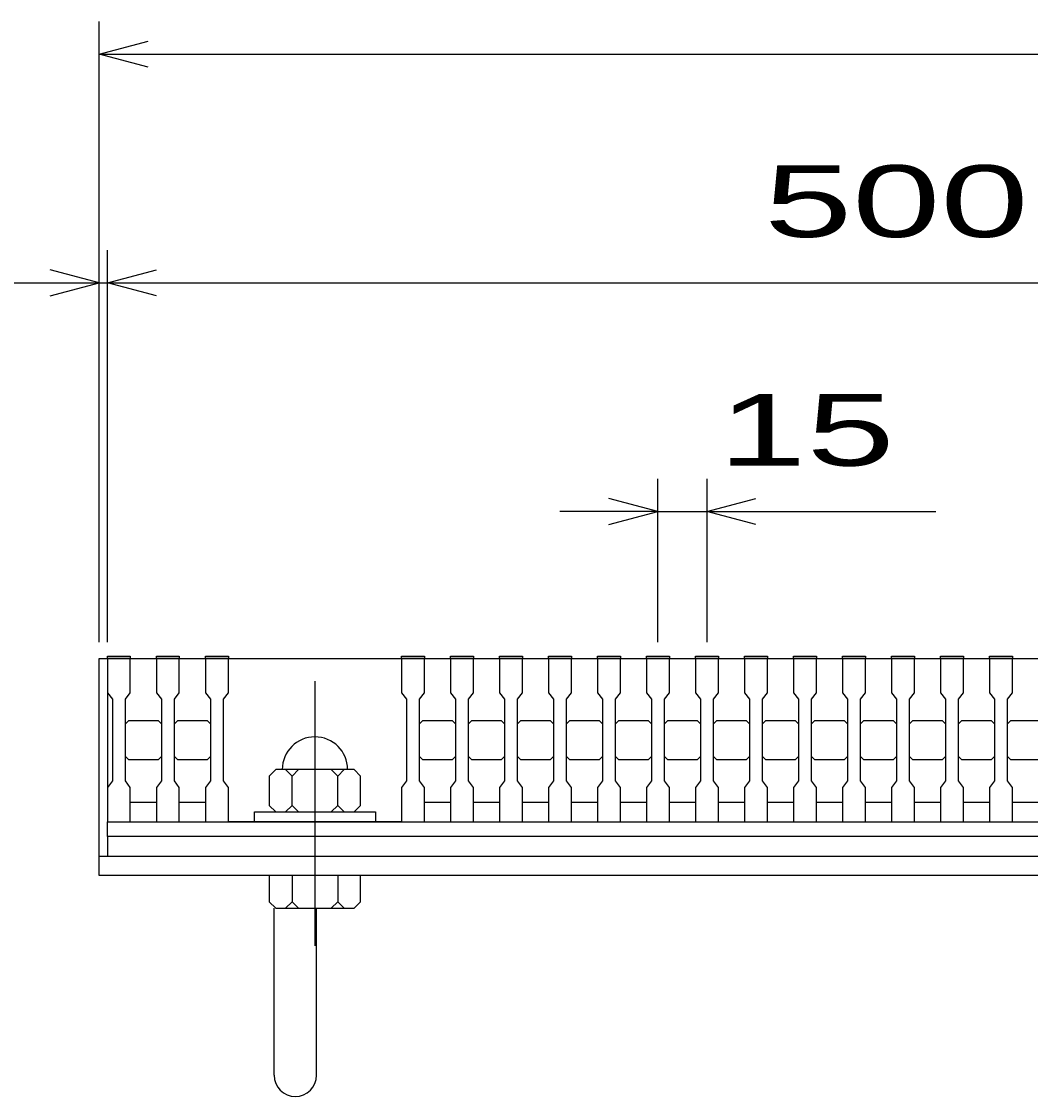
# Model space of a CAD drawing. Units: millimetres, scale not verified. Extents: x -1820 to 1731, y -1282 to 1054.
# Drawn here: x -1378.8 to -1070, y -701.1 to -372 of the extents above; entities that cross this region are included whole.
import ezdxf
from ezdxf.enums import TextEntityAlignment as Align

# ---------------------------------------------------------------- set-up
doc = ezdxf.new("R2010")
doc.units = ezdxf.units.MM
doc.header["$LTSCALE"] = 10
doc.linetypes.add('CHAIN', pattern=[18.5, 12, -1.5, 3.5, -1.5])
for name, color, linetype, lineweight in [('16', 3, 'Continuous', 25), ('19', 6, 'Continuous', 25), ('22', 2, 'Continuous', 25)]:
    doc.layers.add(name, color=color, linetype=linetype, lineweight=lineweight)
doc.styles.add('ベクトル', font='')
doc.styles.get('ベクトル').set_extended_font_data('ベクトル')

msp = doc.modelspace()

# ---------------------------------------------------------------- linework, layer by layer
at = {"layer": '16'}
for p, q in [((-1352.5, -567), (-1352.5, -566.3)), ((-1352.5, -566.3), (-1345.5, -566.3)), ((-1352.5, -567), (-1352.5, -577.5)), ((-1345.5, -567), (-1352.5, -567)), ((-1352.5, -567), (-1352.5, -611)), ((-1352.5, -567), (-852.5, -567)), ((-1345.5, -566.3), (-1345.5, -567)), ((-1345.5, -577.5), (-1345.5, -567)), ((-1337.5, -567), (-1337.5, -566.3)), ((-1337.5, -566.3), (-1330.5, -566.3)), ((-1337.5, -567), (-1337.5, -577.5)), ((-1330.5, -567), (-1337.5, -567)), ((-1330.5, -566.3), (-1330.5, -567)), ((-1330.5, -577.5), (-1330.5, -567)), ((-1322.5, -567), (-1322.5, -566.3)), ((-1322.5, -566.3), (-1315.5, -566.3)), ((-1322.5, -567), (-1322.5, -577.5)), ((-1315.5, -567), (-1322.5, -567)), ((-1315.5, -566.3), (-1315.5, -567)), ((-1315.5, -577.5), (-1315.5, -567)), ((-1315.5, -567), (-1262.5, -567)), ((-1262.5, -567), (-1262.5, -566.3)), ((-1262.5, -566.3), (-1255.5, -566.3)), ((-1262.5, -567), (-1262.5, -577.5)), ((-1255.5, -567), (-1262.5, -567)), ((-1255.5, -566.3), (-1255.5, -567)), ((-1255.5, -577.5), (-1255.5, -567)), ((-1247.5, -567), (-1247.5, -566.3)), ((-1247.5, -566.3), (-1240.5, -566.3)), ((-1247.5, -567), (-1247.5, -577.5)), ((-1240.5, -567), (-1247.5, -567)), ((-1240.5, -566.3), (-1240.5, -567)), ((-1240.5, -577.5), (-1240.5, -567)), ((-1232.5, -567), (-1232.5, -566.3)), ((-1232.5, -566.3), (-1225.5, -566.3)), ((-1232.5, -567), (-1232.5, -577.5)), ((-1225.5, -567), (-1232.5, -567)), ((-1225.5, -566.3), (-1225.5, -567)), ((-1225.5, -577.5), (-1225.5, -567)), ((-1217.5, -567), (-1217.5, -566.3)), ((-1217.5, -566.3), (-1210.5, -566.3)), ((-1217.5, -567), (-1217.5, -577.5)), ((-1210.5, -567), (-1217.5, -567)), ((-1210.5, -566.3), (-1210.5, -567)), ((-1210.5, -577.5), (-1210.5, -567)), ((-1202.5, -567), (-1202.5, -566.3)), ((-1202.5, -566.3), (-1195.5, -566.3)), ((-1202.5, -567), (-1202.5, -577.5)), ((-1195.5, -567), (-1202.5, -567)), ((-1195.5, -566.3), (-1195.5, -567)), ((-1195.5, -577.5), (-1195.5, -567)), ((-1187.5, -567), (-1187.5, -566.3)), ((-1187.5, -566.3), (-1180.5, -566.3)), ((-1187.5, -567), (-1187.5, -577.5)), ((-1180.5, -567), (-1187.5, -567)), ((-1180.5, -566.3), (-1180.5, -567)), ((-1180.5, -577.5), (-1180.5, -567)), ((-1172.5, -567), (-1172.5, -566.3)), ((-1172.5, -566.3), (-1165.5, -566.3)), ((-1172.5, -567), (-1172.5, -577.5)), ((-1165.5, -567), (-1172.5, -567)), ((-1165.5, -566.3), (-1165.5, -567)), ((-1165.5, -577.5), (-1165.5, -567)), ((-1157.5, -567), (-1157.5, -566.3)), ((-1157.5, -566.3), (-1150.5, -566.3)), ((-1157.5, -567), (-1157.5, -577.5)), ((-1150.5, -567), (-1157.5, -567)), ((-1150.5, -566.3), (-1150.5, -567)), ((-1150.5, -577.5), (-1150.5, -567)), ((-1142.5, -567), (-1142.5, -566.3)), ((-1142.5, -566.3), (-1135.5, -566.3)), ((-1142.5, -567), (-1142.5, -577.5)), ((-1135.5, -567), (-1142.5, -567)), ((-1135.5, -566.3), (-1135.5, -567)), ((-1135.5, -577.5), (-1135.5, -567)), ((-1127.5, -567), (-1127.5, -566.3)), ((-1127.5, -566.3), (-1120.5, -566.3)), ((-1127.5, -567), (-1127.5, -577.5)), ((-1120.5, -567), (-1127.5, -567)), ((-1120.5, -566.3), (-1120.5, -567)), ((-1120.5, -577.5), (-1120.5, -567)), ((-1112.5, -567), (-1112.5, -566.3)), ((-1112.5, -566.3), (-1105.5, -566.3)), ((-1112.5, -567), (-1112.5, -577.5)), ((-1105.5, -567), (-1112.5, -567)), ((-1105.5, -566.3), (-1105.5, -567)), ((-1105.5, -577.5), (-1105.5, -567)), ((-1097.5, -567), (-1097.5, -566.3)), ((-1097.5, -566.3), (-1090.5, -566.3)), ((-1097.5, -567), (-1097.5, -577.5)), ((-1090.5, -567), (-1097.5, -567)), ((-1090.5, -566.3), (-1090.5, -567)), ((-1090.5, -577.5), (-1090.5, -567)), ((-1082.5, -567), (-1082.5, -566.3)), ((-1082.5, -566.3), (-1075.5, -566.3)), ((-1082.5, -567), (-1082.5, -577.5)), ((-1075.5, -567), (-1082.5, -567)), ((-1075.5, -566.3), (-1075.5, -567)), ((-1075.5, -577.5), (-1075.5, -567)), ((-1352.5, -577.5), (-1351, -579.5)), ((-1347, -579.5), (-1345.5, -577.5)), ((-1337.5, -577.5), (-1336, -579.5)), ((-1332, -579.5), (-1330.5, -577.5)), ((-1322.5, -577.5), (-1321, -579.5)), ((-1317, -579.5), (-1315.5, -577.5)), ((-1262.5, -577.5), (-1261, -579.5)), ((-1257, -579.5), (-1255.5, -577.5)), ((-1247.5, -577.5), (-1246, -579.5)), ((-1242, -579.5), (-1240.5, -577.5)), ((-1232.5, -577.5), (-1231, -579.5)), ((-1227, -579.5), (-1225.5, -577.5)), ((-1217.5, -577.5), (-1216, -579.5)), ((-1212, -579.5), (-1210.5, -577.5)), ((-1202.5, -577.5), (-1201, -579.5)), ((-1197, -579.5), (-1195.5, -577.5)), ((-1187.5, -577.5), (-1186, -579.5)), ((-1182, -579.5), (-1180.5, -577.5)), ((-1172.5, -577.5), (-1171, -579.5)), ((-1167, -579.5), (-1165.5, -577.5)), ((-1157.5, -577.5), (-1156, -579.5)), ((-1152, -579.5), (-1150.5, -577.5)), ((-1142.5, -577.5), (-1141, -579.5)), ((-1137, -579.5), (-1135.5, -577.5)), ((-1127.5, -577.5), (-1126, -579.5)), ((-1122, -579.5), (-1120.5, -577.5)), ((-1112.5, -577.5), (-1111, -579.5)), ((-1107, -579.5), (-1105.5, -577.5)), ((-1097.5, -577.5), (-1096, -579.5)), ((-1092, -579.5), (-1090.5, -577.5)), ((-1082.5, -577.5), (-1081, -579.5)), ((-1077, -579.5), (-1075.5, -577.5)), ((-1351, -579.5), (-1351, -604.5)), ((-1347, -604.5), (-1347, -579.5)), ((-1336, -579.5), (-1336, -604.5)), ((-1332, -604.5), (-1332, -579.5)), ((-1321, -579.5), (-1321, -604.5)), ((-1317, -604.5), (-1317, -579.5)), ((-1261, -579.5), (-1261, -604.5)), ((-1257, -604.5), (-1257, -579.5)), ((-1246, -579.5), (-1246, -604.5)), ((-1242, -604.5), (-1242, -579.5)), ((-1231, -579.5), (-1231, -604.5)), ((-1227, -604.5), (-1227, -579.5)), ((-1216, -579.5), (-1216, -604.5)), ((-1212, -604.5), (-1212, -579.5)), ((-1201, -579.5), (-1201, -604.5)), ((-1197, -604.5), (-1197, -579.5)), ((-1186, -579.5), (-1186, -604.5)), ((-1182, -604.5), (-1182, -579.5)), ((-1171, -579.5), (-1171, -604.5)), ((-1167, -604.5), (-1167, -579.5)), ((-1156, -579.5), (-1156, -604.5)), ((-1152, -604.5), (-1152, -579.5)), ((-1141, -579.5), (-1141, -604.5)), ((-1137, -604.5), (-1137, -579.5)), ((-1126, -579.5), (-1126, -604.5)), ((-1122, -604.5), (-1122, -579.5)), ((-1111, -579.5), (-1111, -604.5)), ((-1107, -604.5), (-1107, -579.5)), ((-1096, -579.5), (-1096, -604.5)), ((-1092, -604.5), (-1092, -579.5)), ((-1081, -579.5), (-1081, -604.5)), ((-1077, -604.5), (-1077, -579.5)), ((-1347, -587), (-1346, -586)), ((-1346, -586), (-1337, -586)), ((-1337, -586), (-1336, -587)), ((-1332, -587), (-1331, -586)), ((-1331, -586), (-1322, -586)), ((-1322, -586), (-1321, -587)), ((-1257, -587), (-1256, -586)), ((-1256, -586), (-1247, -586)), ((-1247, -586), (-1246, -587)), ((-1242, -587), (-1241, -586)), ((-1241, -586), (-1232, -586)), ((-1232, -586), (-1231, -587)), ((-1227, -587), (-1226, -586)), ((-1226, -586), (-1217, -586)), ((-1217, -586), (-1216, -587)), ((-1212, -587), (-1211, -586)), ((-1211, -586), (-1202, -586)), ((-1202, -586), (-1201, -587)), ((-1197, -587), (-1196, -586)), ((-1196, -586), (-1187, -586)), ((-1187, -586), (-1186, -587)), ((-1182, -587), (-1181, -586)), ((-1181, -586), (-1172, -586)), ((-1172, -586), (-1171, -587)), ((-1167, -587), (-1166, -586)), ((-1166, -586), (-1157, -586)), ((-1157, -586), (-1156, -587)), ((-1152, -587), (-1151, -586)), ((-1151, -586), (-1142, -586)), ((-1142, -586), (-1141, -587)), ((-1137, -587), (-1136, -586)), ((-1136, -586), (-1127, -586)), ((-1127, -586), (-1126, -587)), ((-1122, -587), (-1121, -586)), ((-1121, -586), (-1112, -586)), ((-1112, -586), (-1111, -587)), ((-1107, -587), (-1106, -586)), ((-1106, -586), (-1097, -586)), ((-1097, -586), (-1096, -587)), ((-1092, -587), (-1091, -586)), ((-1091, -586), (-1082, -586)), ((-1082, -586), (-1081, -587)), ((-1077, -587), (-1076, -586)), ((-1076, -586), (-1067, -586)), ((-1346, -598), (-1347, -597)), ((-1337, -598), (-1346, -598)), ((-1336, -597), (-1337, -598)), ((-1331, -598), (-1332, -597)), ((-1322, -598), (-1331, -598)), ((-1321, -597), (-1322, -598)), ((-1256, -598), (-1257, -597)), ((-1247, -598), (-1256, -598)), ((-1246, -597), (-1247, -598)), ((-1241, -598), (-1242, -597)), ((-1232, -598), (-1241, -598)), ((-1231, -597), (-1232, -598)), ((-1226, -598), (-1227, -597)), ((-1217, -598), (-1226, -598)), ((-1216, -597), (-1217, -598)), ((-1211, -598), (-1212, -597)), ((-1202, -598), (-1211, -598)), ((-1201, -597), (-1202, -598)), ((-1196, -598), (-1197, -597)), ((-1187, -598), (-1196, -598)), ((-1186, -597), (-1187, -598)), ((-1181, -598), (-1182, -597)), ((-1172, -598), (-1181, -598)), ((-1171, -597), (-1172, -598)), ((-1166, -598), (-1167, -597)), ((-1157, -598), (-1166, -598)), ((-1156, -597), (-1157, -598)), ((-1151, -598), (-1152, -597)), ((-1142, -598), (-1151, -598)), ((-1141, -597), (-1142, -598)), ((-1136, -598), (-1137, -597)), ((-1127, -598), (-1136, -598)), ((-1126, -597), (-1127, -598)), ((-1121, -598), (-1122, -597)), ((-1112, -598), (-1121, -598)), ((-1111, -597), (-1112, -598)), ((-1106, -598), (-1107, -597)), ((-1097, -598), (-1106, -598)), ((-1096, -597), (-1097, -598)), ((-1091, -598), (-1092, -597)), ((-1082, -598), (-1091, -598)), ((-1081, -597), (-1082, -598)), ((-1076, -598), (-1077, -597)), ((-1067, -598), (-1076, -598)), ((-1301, -601), (-1303, -603)), ((-1277, -601), (-1301, -601)), ((-1296, -603), (-1298, -601)), ((-1294, -601), (-1296, -603)), ((-1282, -603), (-1284, -601)), ((-1280, -601), (-1282, -603)), ((-1275, -603), (-1277, -601)), ((-1351, -604.5), (-1352.5, -606.5)), ((-1345.5, -606.5), (-1347, -604.5)), ((-1336, -604.5), (-1337.5, -606.5)), ((-1330.5, -606.5), (-1332, -604.5)), ((-1321, -604.5), (-1322.5, -606.5)), ((-1315.5, -606.5), (-1317, -604.5)), ((-1303, -603), (-1303, -612)), ((-1296, -612), (-1296, -603)), ((-1282, -612), (-1282, -603)), ((-1275, -612), (-1275, -603)), ((-1261, -604.5), (-1262.5, -606.5)), ((-1255.5, -606.5), (-1257, -604.5)), ((-1246, -604.5), (-1247.5, -606.5)), ((-1240.5, -606.5), (-1242, -604.5)), ((-1231, -604.5), (-1232.5, -606.5)), ((-1225.5, -606.5), (-1227, -604.5)), ((-1216, -604.5), (-1217.5, -606.5)), ((-1210.5, -606.5), (-1212, -604.5)), ((-1201, -604.5), (-1202.5, -606.5)), ((-1195.5, -606.5), (-1197, -604.5)), ((-1186, -604.5), (-1187.5, -606.5)), ((-1180.5, -606.5), (-1182, -604.5)), ((-1171, -604.5), (-1172.5, -606.5)), ((-1165.5, -606.5), (-1167, -604.5)), ((-1156, -604.5), (-1157.5, -606.5)), ((-1150.5, -606.5), (-1152, -604.5)), ((-1141, -604.5), (-1142.5, -606.5)), ((-1135.5, -606.5), (-1137, -604.5)), ((-1126, -604.5), (-1127.5, -606.5)), ((-1120.5, -606.5), (-1122, -604.5)), ((-1111, -604.5), (-1112.5, -606.5)), ((-1105.5, -606.5), (-1107, -604.5)), ((-1096, -604.5), (-1097.5, -606.5)), ((-1090.5, -606.5), (-1092, -604.5)), ((-1081, -604.5), (-1082.5, -606.5)), ((-1075.5, -606.5), (-1077, -604.5)), ((-1352.5, -606.5), (-1352.5, -617)), ((-1345.5, -617), (-1345.5, -606.5)), ((-1337.5, -606.5), (-1337.5, -617)), ((-1330.5, -617), (-1330.5, -606.5)), ((-1322.5, -606.5), (-1322.5, -617)), ((-1315.5, -617), (-1315.5, -606.5)), ((-1262.5, -606.5), (-1262.5, -617)), ((-1255.5, -617), (-1255.5, -606.5)), ((-1247.5, -606.5), (-1247.5, -617)), ((-1240.5, -617), (-1240.5, -606.5)), ((-1232.5, -606.5), (-1232.5, -617)), ((-1225.5, -617), (-1225.5, -606.5)), ((-1217.5, -606.5), (-1217.5, -617)), ((-1210.5, -617), (-1210.5, -606.5)), ((-1202.5, -606.5), (-1202.5, -617)), ((-1195.5, -617), (-1195.5, -606.5)), ((-1187.5, -606.5), (-1187.5, -617)), ((-1180.5, -617), (-1180.5, -606.5)), ((-1172.5, -606.5), (-1172.5, -617)), ((-1165.5, -617), (-1165.5, -606.5)), ((-1157.5, -606.5), (-1157.5, -617)), ((-1150.5, -617), (-1150.5, -606.5)), ((-1142.5, -606.5), (-1142.5, -617)), ((-1135.5, -617), (-1135.5, -606.5)), ((-1127.5, -606.5), (-1127.5, -617)), ((-1120.5, -617), (-1120.5, -606.5)), ((-1112.5, -606.5), (-1112.5, -617)), ((-1105.5, -617), (-1105.5, -606.5)), ((-1097.5, -606.5), (-1097.5, -617)), ((-1090.5, -617), (-1090.5, -606.5)), ((-1082.5, -606.5), (-1082.5, -617)), ((-1075.5, -617), (-1075.5, -606.5)), ((-1345.5, -611), (-1337.5, -611)), ((-1330.5, -611), (-1322.5, -611)), ((-1303, -612), (-1301, -614)), ((-1298, -614), (-1296, -612)), ((-1296, -612), (-1294, -614)), ((-1284, -614), (-1282, -612)), ((-1282, -612), (-1280, -614)), ((-1277, -614), (-1275, -612)), ((-1255.5, -611), (-1247.5, -611)), ((-1240.5, -611), (-1232.5, -611)), ((-1225.5, -611), (-1217.5, -611)), ((-1210.5, -611), (-1202.5, -611)), ((-1195.5, -611), (-1187.5, -611)), ((-1180.5, -611), (-1172.5, -611)), ((-1165.5, -611), (-1157.5, -611)), ((-1150.5, -611), (-1142.5, -611)), ((-1135.5, -611), (-1127.5, -611)), ((-1120.5, -611), (-1112.5, -611)), ((-1105.5, -611), (-1097.5, -611)), ((-1090.5, -611), (-1082.5, -611)), ((-1075.5, -611), (-1067.5, -611)), ((-1307.5, -617), (-1307.5, -614)), ((-1307.5, -614), (-1270.5, -614)), ((-1270.5, -614), (-1270.5, -617)), ((-1352.5, -617), (-1345.5, -617)), ((-1352.5, -617), (-852.5, -617)), ((-1352.5, -621.5), (-1352.5, -617)), ((-1337.5, -617), (-1330.5, -617)), ((-1322.5, -617), (-1315.5, -617)), ((-1262.5, -617), (-1315.5, -617)), ((-1270.5, -617), (-1307.5, -617)), ((-1262.5, -617), (-1255.5, -617)), ((-1247.5, -617), (-1240.5, -617)), ((-1232.5, -617), (-1225.5, -617)), ((-1217.5, -617), (-1210.5, -617)), ((-1202.5, -617), (-1195.5, -617)), ((-1187.5, -617), (-1180.5, -617)), ((-1172.5, -617), (-1165.5, -617)), ((-1157.5, -617), (-1150.5, -617)), ((-1142.5, -617), (-1135.5, -617)), ((-1127.5, -617), (-1120.5, -617)), ((-1112.5, -617), (-1105.5, -617)), ((-1097.5, -617), (-1090.5, -617)), ((-1082.5, -617), (-1075.5, -617)), ((-852.5, -621.5), (-1352.5, -621.5)), ((-1352.5, -621.5), (-1352.5, -627.5)), ((-1352.5, -627.5), (-852.5, -627.5))]:
    msp.add_line(p, q, dxfattribs=at)
at = {"layer": '16', "linetype": 'CHAIN'}
msp.add_line((-1289, -574), (-1289, -655), dxfattribs=at)
at = {"layer": '16'}
msp.add_arc((-1289, -601), 10, 0, 180, dxfattribs=at)
at = {"layer": '19'}
for p, q in [((-1355, -627.5), (-1355, -567)), ((-1355, -567), (-1352.5, -567)), ((-1355, -627.5), (-345, -627.5)), ((-1355, -633.5), (-1355, -627.5)), ((-345, -633.5), (-1355, -633.5)), ((-1303, -633.5), (-1303, -641.5)), ((-1275, -633.5), (-1303, -633.5)), ((-1296, -633.5), (-1296, -641.5)), ((-1282, -633.5), (-1282, -641.5)), ((-1275, -641.5), (-1275, -633.5)), ((-1303, -641.5), (-1301, -643.5)), ((-1296, -641.5), (-1298, -643.5)), ((-1294, -643.5), (-1296, -641.5)), ((-1282, -641.5), (-1284, -643.5)), ((-1280, -643.5), (-1282, -641.5)), ((-1277, -643.5), (-1275, -641.5)), ((-1301.5, -694.61), (-1301.5, -643.5)), ((-1301, -643.5), (-1277, -643.5)), ((-1288.5, -694.61), (-1288.5, -643.5))]:
    msp.add_line(p, q, dxfattribs=at)
msp.add_arc((-1295, -694.61), 6.5, 180, 0, dxfattribs=at)
at = {"layer": '22', "color": 4}
for p, q in [((-1355, -562), (-1355, -372)), ((-1355, -382), (-1340, -378)), ((-1340, -386), (-1355, -382)), ((-1355, -382), (-345, -382)), ((-1355, -562), (-1355, -442)), ((-1352.5, -562), (-1352.5, -442)), ((-1355, -452), (-1370, -448)), ((-1352.5, -452), (-1337.5, -448)), ((-1450, -452), (-1355, -452)), ((-1370, -456), (-1355, -452)), ((-1355, -452), (-1352.5, -452)), ((-1337.5, -456), (-1352.5, -452)), ((-1352.5, -452), (-852.5, -452)), ((-1184, -562), (-1184, -512)), ((-1169, -512), (-1169, -562)), ((-1184, -522), (-1199, -518)), ((-1169, -522), (-1154, -518)), ((-1184, -522), (-1214, -522)), ((-1199, -526), (-1184, -522)), ((-1184, -522), (-1169, -522)), ((-1154, -526), (-1169, -522)), ((-1169, -522), (-1099, -522))]:
    msp.add_line(p, q, dxfattribs=at)

# ---------------------------------------------------------------- texts
at = {"layer": '22', "style": 'ベクトル', "width": 1.65}
for s, p in [(' 500 ', (-1165, -427)), (' 15 ', (-1179, -497))]:
    msp.add_text(s, height=21.99, dxfattribs=at).set_placement(p, align=Align.MIDDLE_LEFT)

doc.saveas('drawing.dxf')
